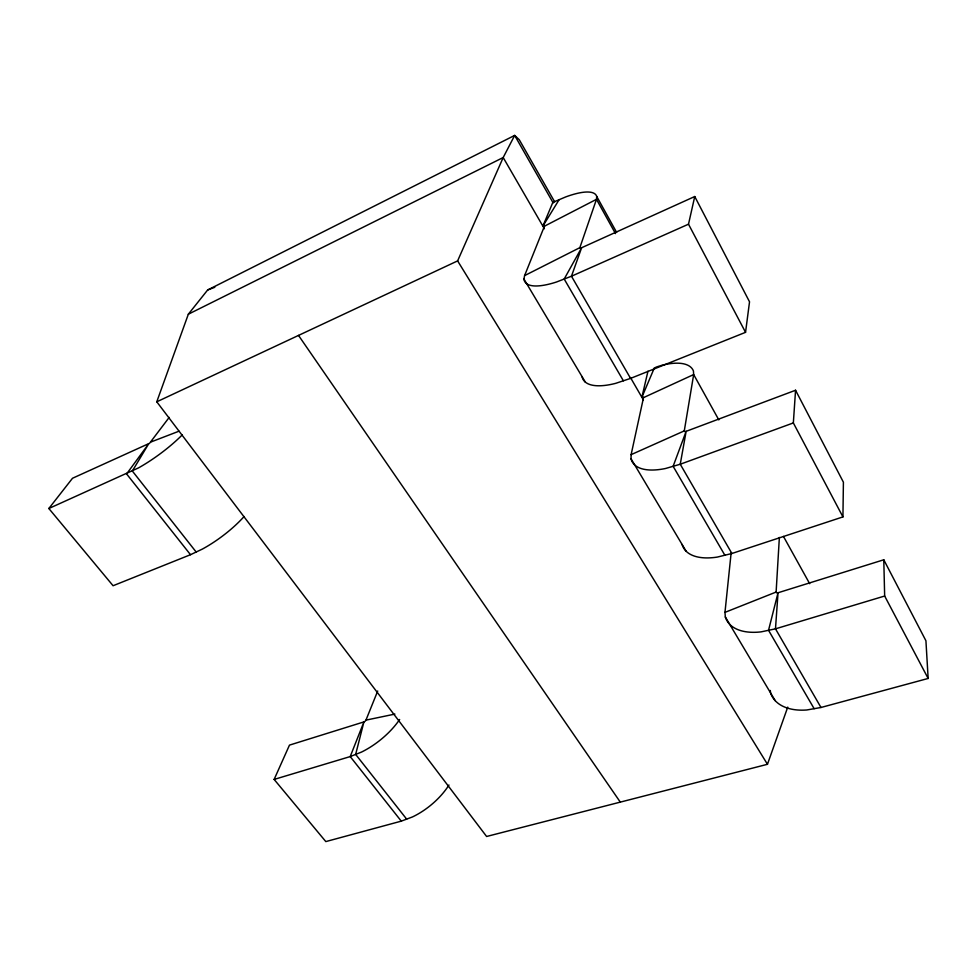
<?xml version="1.0" encoding="UTF-8"?>
<svg xmlns="http://www.w3.org/2000/svg" width="977" height="977" viewBox="0 0 977 977"><rect width="100%" height="100%" fill="white"/><g stroke="black" fill="none" stroke-linecap="round" stroke-linejoin="round"><path stroke-width="1.47" d="M682.117 544.47A61.05 30.324 -28.7 0 0 717.35 557.073L731.895 553.495L842.931 516.906L843.407 482.198L795.559 390.25L686.135 431.333A2.333 1.014 -29.5 0 1 684.279 430.894L631.118 454.647L631.044 458.787L686.135 551.26M775.176 700.656L725.337 616.988L724.971 612.371L776.117 592.05L779.365 537.448M842.931 516.906L793.348 422.931L795.559 390.25M615.486 233.613L596.471 199.332L544.445 226.188A2.296 0.647 -31.2 0 0 542.882 226.151L552.848 202.361L565.83 196.878A62.101 17.525 -31.2 0 1 596.715 196.438L596.471 199.332L579.85 247.657L524.588 275.624L523.953 279.092L585.296 382.068M724.971 612.371L731.15 552.774M582.072 376.609A65.08 24.425 -30.1 0 0 615.693 383.338L630.568 378.392L745.549 332.327L749.53 301.808L694.745 196.524L581.62 247.743A2.491 0.757 -30.8 0 1 579.85 247.657M684.279 430.894L693.67 374.557L693.438 371.028A58.388 23.643 -30.2 0 0 661.063 365.483M631.118 454.647L643.513 397.627L693.67 374.557L718.816 419.89M745.549 332.327L688.504 224.197L694.745 196.524M643.513 397.627A2.162 0.879 -30.2 0 0 641.877 397.273L647.971 371.199M554.68 201.873L519.263 139.711L514.671 135.412L207.661 289.974L188.341 314.203L156.772 401.803L486.607 836.483L767.458 764.295L787.743 707.116M524.588 275.624L544.445 226.188M448.956 785.032A50.145 26.123 -39.1 0 1 412.465 816.943L401.278 821.144L325.817 841.588L274.134 779.426L289.473 745.121L363.92 721.905A1.905 0.904 -38.4 0 0 365.948 720.134L377.708 691.008M641.877 397.273L654.431 367.706M156.772 401.803L457.615 260.896L503.192 157.529L514.671 135.412L553.177 202.935M542.882 226.151L559.076 199.735M244.067 516.552A55.823 17.757 -36.5 0 1 202.288 549.123L190.503 554.704L113.076 585.736L48.85 508.504L72.518 478.254L149.579 443.265L169.192 417.411M188.341 314.203L503.192 157.529L544.397 228.765M48.85 508.504L138.551 467.885A57.545 14.777 -35.9 0 0 182.162 434.96M688.504 224.197L571.46 276.222L556.414 282.035A67.45 20.541 -30.8 0 1 523.953 279.092M151.069 441.934L178.986 431.199M207.661 289.974L214.793 287.287M793.348 422.931L680.248 464.234L665.52 468.496A63.102 27.441 -29.5 0 1 631.044 458.787M655.75 367.254L659.731 365.935M770.291 690.483L770.572 692.888A57.509 34.696 -27.1 0 0 806.807 709.974L820.985 707.482L928.15 678.453L925.927 640.778L883.782 559.784L778.034 592.758A2.198 1.209 -28 0 1 776.117 592.05M274.134 779.426L350.206 756.577L361.539 752.058A51.512 24.303 -38.4 0 0 399.642 719.475M883.782 559.784L884.661 596.031L775.482 628.834L761.107 631.863A59.316 32.559 -28 0 1 725.337 616.988M365.948 720.134L394.891 714.089M190.503 554.704L126.607 473.943L148.699 443.766L132.347 471.036L196.169 552.017M401.278 821.144L350.206 756.577L363.92 721.905L355.652 754.403L406.652 819.129M298.51 335.404L620.297 802.117M457.615 260.896L767.458 764.295M623.387 380.786L564.193 279.031L581.62 247.743L571.46 276.222L630.568 378.392M724.861 555.229L673.129 466.298L686.135 431.333L680.248 464.234L731.895 553.495M814.134 708.679L768.533 630.299L778.034 592.758L775.482 628.834L820.985 707.482M630.446 377.513L643.379 399.886M596.715 196.438L616.634 232.404M783.456 536.422L809.677 583.696M884.661 596.031L928.15 678.453"/></g></svg>
